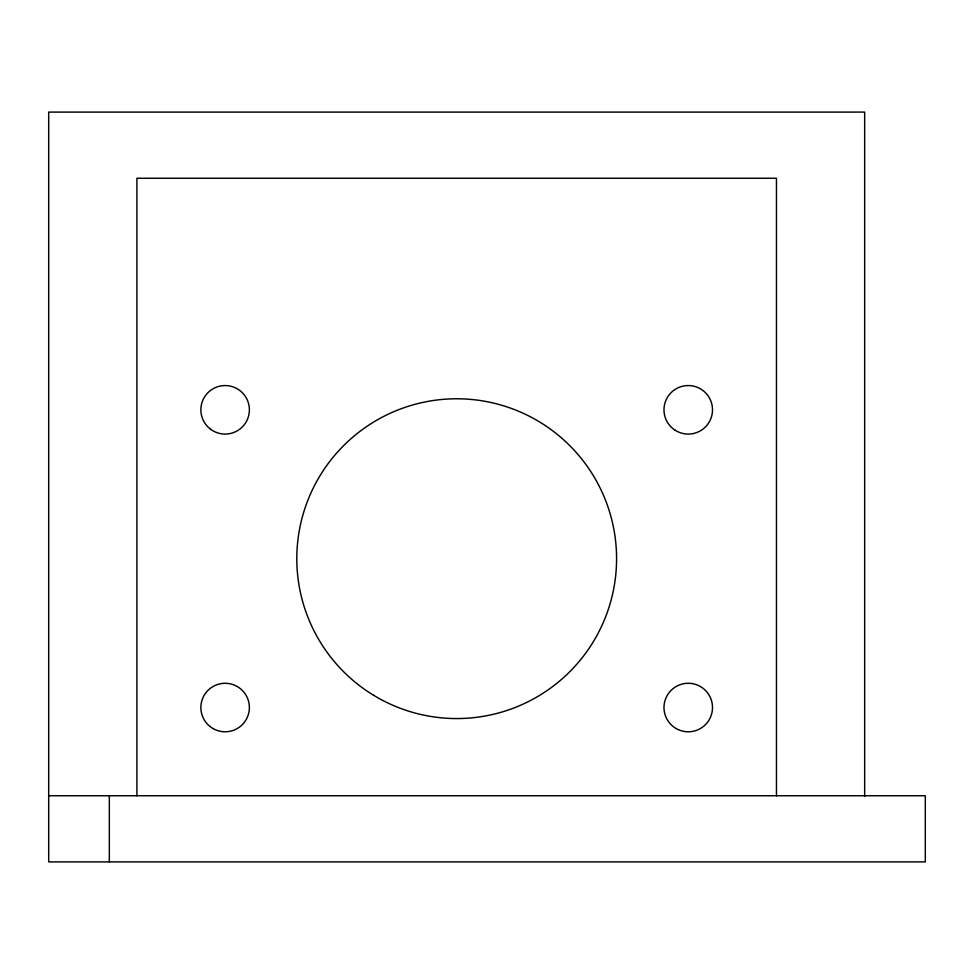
<?xml version="1.0" encoding="UTF-8"?>
<svg xmlns="http://www.w3.org/2000/svg" width="974" height="974" viewBox="0 0 974 974"><rect width="100%" height="100%" fill="white"/><g stroke="black" fill="none" stroke-linecap="round" stroke-linejoin="round"><path stroke-width="1.46" d="M48.7 795.746L925.3 795.746L925.3 861.905L48.7 861.905L48.7 112.095L864.669 112.095L864.669 796.513M776.461 795.746L776.461 178.254L136.908 178.254L136.908 795.746M109.332 795.746L109.332 861.905M213.002 728.54A24.253 24.253 0 0 0 249.381 707.538A24.253 24.253 0 0 0 213.002 686.524A24.253 24.253 0 0 0 213.002 728.54M676.114 728.54A24.253 24.253 0 0 0 712.505 707.538A24.253 24.253 0 0 0 676.114 686.524A24.253 24.253 0 0 0 676.114 728.54M675.177 430.252A24.253 24.253 0 0 0 712.481 410.918A24.253 24.253 0 0 0 677.088 388.273A24.253 24.253 0 0 0 675.177 430.252M209.848 428.657A24.253 24.253 0 0 0 249.088 413.621A24.253 24.253 0 0 0 216.447 387.165A24.253 24.253 0 0 0 209.848 428.657M373.492 695.205A159.882 159.882 0 0 0 616.53 562.461A159.882 159.882 0 0 0 380.043 418.357A159.882 159.882 0 0 0 373.492 695.205"/></g></svg>
